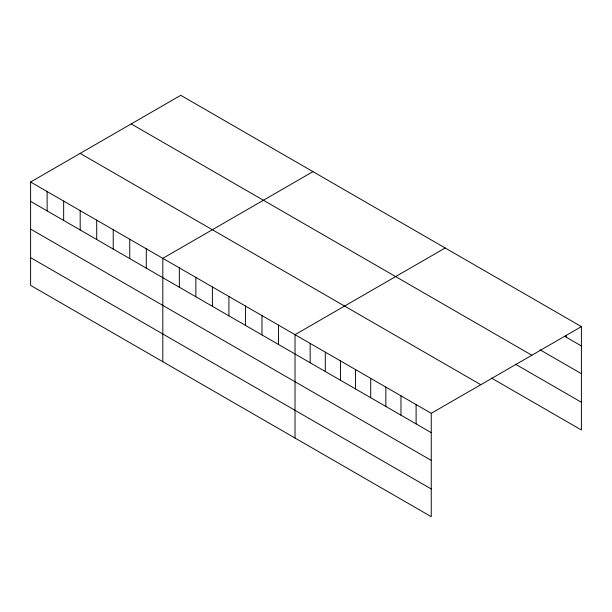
<?xml version="1.0" encoding="UTF-8"?>
<svg xmlns="http://www.w3.org/2000/svg" width="612" height="612" viewBox="0 0 612 612"><rect width="100%" height="100%" fill="white"/><g stroke="black" fill="none" stroke-linecap="round" stroke-linejoin="round"><path stroke-width="0.92" d="M30.6 182.009L431.246 413.314L431.246 516.689L30.6 285.376L30.6 182.009L180.754 95.311L581.4 326.624L581.4 429.991L491.382 378.025M312.969 171.643L162.815 258.341L162.815 361.707M445.184 247.975L295.022 334.672L295.022 438.039M431.246 413.314L581.4 326.624M564.669 336.309L581.4 345.971M539.975 349.781L581.4 373.695M131.205 123.922L531.851 355.235M515.281 364.094L581.4 402.268M80.149 153.398L480.795 384.711M30.6 201.348L431.246 432.661M30.6 229.079L431.246 460.392M30.6 257.644L431.246 488.957M566.268 335.384L566.268 337.227M416.106 404.578L416.106 423.925M400.975 395.842L400.975 415.181M385.835 387.098L385.835 406.444M370.704 378.361L370.704 397.708M355.564 369.625L355.564 388.972M340.433 360.889L340.433 380.228M325.293 352.145L325.293 371.492M310.162 343.409L310.162 362.755M278.498 325.133L278.498 344.472M261.974 315.585L261.974 334.932M245.443 306.046L245.443 325.393M228.919 296.506L228.919 315.846M212.395 286.959L212.395 306.306M195.863 277.42L195.863 296.766M179.339 267.88L179.339 287.227M146.283 248.793L146.283 268.14M129.759 239.254L129.759 258.601M113.235 229.714L113.235 249.061M96.704 220.175L96.704 239.514M80.18 210.627L80.18 229.974M63.656 201.088L63.656 220.435M47.124 191.548L47.124 210.895"/></g></svg>
